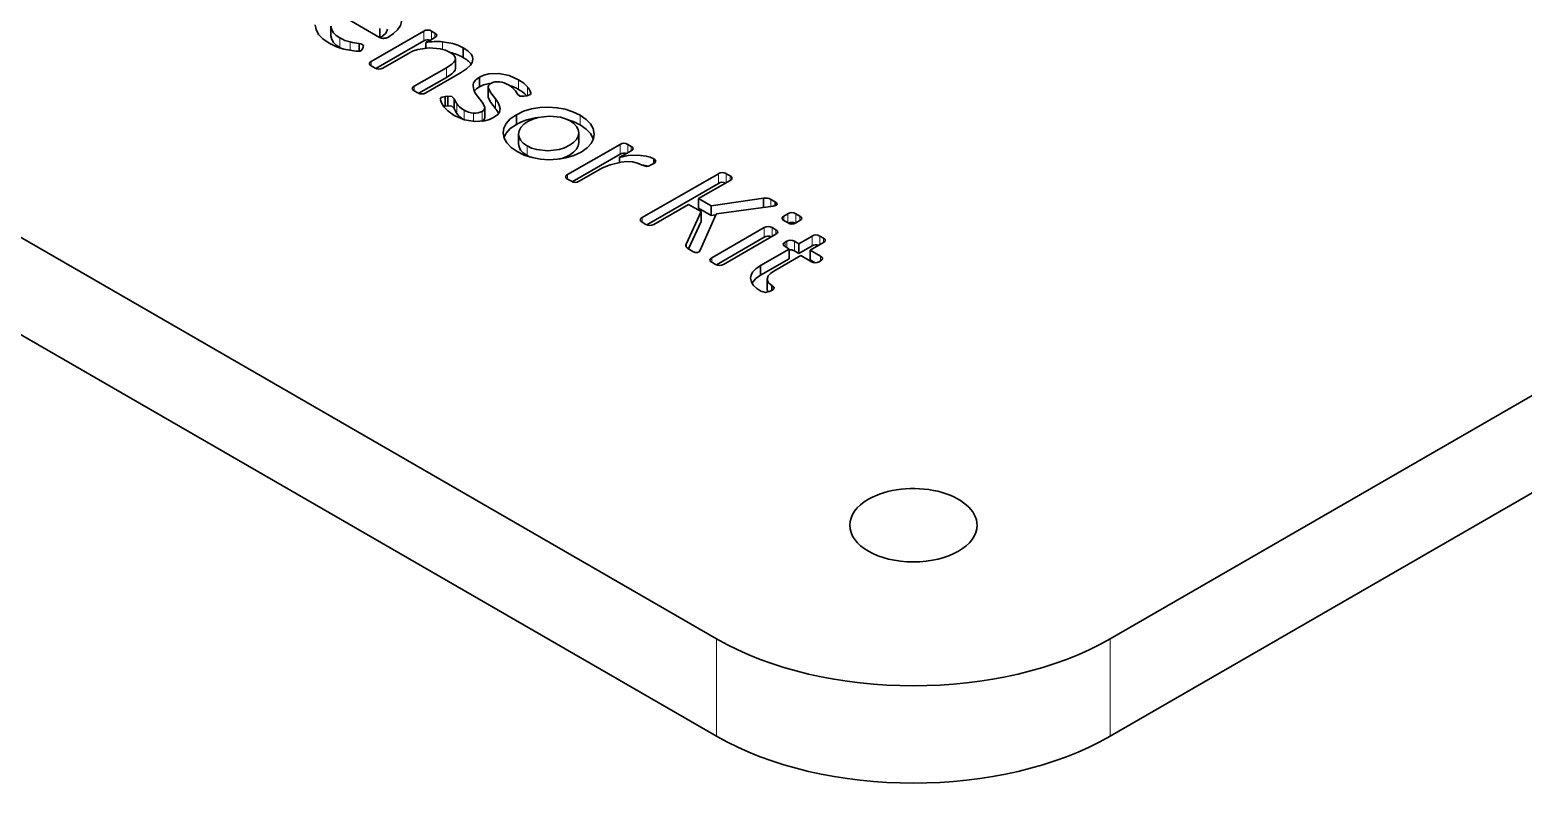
# Model space of a CAD drawing. Extents: x 317 to 941, y 143 to 776.
# Drawn here: x 755.18 to 792.73, y 719.3 to 738.26 of the extents above; entities that cross this region are included whole.
import ezdxf

# ---------------------------------------------------------------- set-up
doc = ezdxf.new("R2010")
doc.units = 0

msp = doc.modelspace()

# ---------------------------------------------------------------- linework, layer by layer
at = {"color": 7, "lineweight": 35}
for p, q in [((732.847, 745.794), (772.445, 722.932)), ((782.344, 722.932), (821.942, 745.794)), ((732.847, 743.345), (772.445, 720.483)), ((782.344, 720.483), (821.942, 743.345))]:
    msp.add_line(p, q, dxfattribs=at)
at = {"color": 7, "lineweight": 35, "ltscale": 0.029211}
msp.add_line((763.974, 738.068), (762.963, 738.652), dxfattribs=at)
at = {"color": 7, "lineweight": 35, "ltscale": 0.006125}
for p, q in [((762.75, 738.352), (762.75, 738.107)), ((765.879, 737.531), (765.879, 737.286)), ((765.69, 736.59), (765.69, 736.345)), ((765.848, 736.523), (765.848, 736.278)), ((768.979, 735.664), (768.979, 735.419)), ((772.057, 733.681), (772.057, 733.436)), ((772.311, 733.828), (772.311, 733.583))]:
    msp.add_line(p, q, dxfattribs=at)
at = {"color": 7, "lineweight": 35, "ltscale": 0.038016}
for p, q in [((763.765, 737.463), (765.082, 738.223)), ((772.326, 732.52), (773.643, 733.281))]:
    msp.add_line(p, q, dxfattribs=at)
at = {"color": 7, "lineweight": 35, "ltscale": 0.005527}
msp.add_line((763.977, 738.287), (763.977, 738.066), dxfattribs=at)
at = {"color": 7, "lineweight": 13, "ltscale": 0.006125}
for p, q in [((765.082, 738.223), (765.082, 737.978)), ((767.468, 737.001), (767.468, 736.756)), ((766.883, 736.524), (766.883, 736.279)), ((766.555, 736.205), (766.555, 735.96)), ((769.015, 736.108), (769.015, 735.863))]:
    msp.add_line(p, q, dxfattribs=at)
at = {"color": 7, "lineweight": 35, "ltscale": 0.002419}
for p, q in [((765.28, 738.223), (765.364, 738.175)), ((770.216, 735.373), (770.3, 735.325)), ((770.868, 734.896), (770.784, 734.848))]:
    msp.add_line(p, q, dxfattribs=at)
at = {"color": 7, "lineweight": 13, "ltscale": 0.005267}
for p, q in [((765.28, 738.223), (765.28, 738.013)), ((770.216, 735.373), (770.216, 735.163))]:
    msp.add_line(p, q, dxfattribs=at)
at = {"color": 7, "lineweight": 13, "ltscale": 0.002849}
for p, q in [((765.364, 738.175), (765.364, 738.061)), ((774.17, 732.914), (774.17, 732.8))]:
    msp.add_line(p, q, dxfattribs=at)
at = {"color": 7, "lineweight": 13, "ltscale": 0.006123}
for p, q in [((762.975, 738.054), (762.975, 737.809)), ((765.651, 737.304), (765.651, 737.059)), ((766.704, 736.804), (766.704, 736.56)), ((765.914, 736.395), (765.914, 736.15)), ((766.097, 736.238), (766.097, 735.993)), ((767.68, 735.337), (767.68, 735.092)), ((770.018, 735.373), (770.018, 735.128)), ((772.491, 734.637), (772.491, 734.392)), ((773.643, 733.281), (773.643, 733.036)), ((774.406, 732.937), (774.406, 732.692)), ((774.846, 733.066), (774.846, 732.821))]:
    msp.add_line(p, q, dxfattribs=at)
at = {"color": 7, "lineweight": 35, "ltscale": 0.000971199}
msp.add_line((762.975, 737.809), (763.009, 737.79), dxfattribs=at)
at = {"color": 7, "lineweight": 13, "ltscale": 0.005363}
msp.add_line((763.234, 737.951), (763.234, 737.737), dxfattribs=at)
at = {"color": 7, "lineweight": 35, "ltscale": 0.004927}
msp.add_line((763.457, 737.914), (763.457, 737.717), dxfattribs=at)
at = {"color": 7, "lineweight": 35, "ltscale": 0.001128}
msp.add_line((763.558, 737.817), (763.54, 737.776), dxfattribs=at)
at = {"color": 7, "lineweight": 35, "ltscale": 0.034714}
for p, q in [((763.879, 737.284), (765.082, 737.978)), ((772.44, 732.341), (773.643, 733.036))]:
    msp.add_line(p, q, dxfattribs=at)
at = {"color": 7, "lineweight": 35, "ltscale": 0.000829677}
msp.add_line((765.163, 737.952), (765.133, 737.938), dxfattribs=at)
at = {"color": 7, "lineweight": 35, "ltscale": 0.000175078}
for p, q in [((765.133, 737.938), (765.139, 737.935)), ((772.44, 733.623), (772.434, 733.619))]:
    msp.add_line(p, q, dxfattribs=at)
at = {"color": 7, "lineweight": 35, "ltscale": 0.003502}
msp.add_line((765.133, 737.938), (765.133, 737.798), dxfattribs=at)
at = {"color": 7, "lineweight": 35, "ltscale": 0.003398}
msp.add_line((765.139, 737.935), (765.139, 737.799), dxfattribs=at)
at = {"color": 7, "lineweight": 35, "ltscale": 0.003888}
msp.add_line((765.363, 738.061), (765.229, 737.983), dxfattribs=at)
at = {"color": 7, "lineweight": 13, "ltscale": 0.004791}
msp.add_line((765.552, 737.959), (765.552, 737.767), dxfattribs=at)
at = {"color": 7, "lineweight": 35, "ltscale": 0.006123}
for p, q in [((766.07, 737.808), (766.07, 737.564)), ((766.483, 737.065), (766.483, 736.82)), ((766.703, 736.82), (766.703, 736.575)), ((765.618, 736.583), (765.618, 736.338)), ((766.618, 736.29), (766.618, 736.045)), ((767.411, 736.122), (767.411, 735.877)), ((767.466, 735.633), (767.466, 735.388)), ((771.994, 734.012), (771.994, 733.767)), ((774.272, 732.741), (774.272, 732.497)), ((774.514, 732.874), (774.514, 732.629)), ((774.798, 732.71), (774.798, 732.465)), ((773.553, 732.327), (773.553, 732.082)), ((773.715, 731.983), (773.715, 731.738))]:
    msp.add_line(p, q, dxfattribs=at)
at = {"color": 7, "lineweight": 13, "ltscale": 0.002855}
for p, q in [((763.765, 737.463), (763.765, 737.349)), ((764.846, 736.839), (764.846, 736.725)), ((770.575, 733.531), (770.575, 733.417)), ((774.538, 733.569), (774.538, 733.455)), ((775.062, 732.558), (775.062, 732.444)), ((772.326, 732.52), (772.326, 732.406))]:
    msp.add_line(p, q, dxfattribs=at)
at = {"color": 7, "lineweight": 35, "ltscale": 0.018059}
msp.add_line((764.681, 737.656), (764.055, 737.295), dxfattribs=at)
at = {"color": 7, "lineweight": 35, "ltscale": 0.00268}
for p, q in [((763.858, 737.295), (763.765, 737.349)), ((764.938, 736.671), (764.846, 736.725)), ((768.794, 734.445), (768.701, 734.499)), ((773.841, 733.281), (773.934, 733.227))]:
    msp.add_line(p, q, dxfattribs=at)
at = {"color": 7, "lineweight": 35, "ltscale": 0.023242}
msp.add_line((764.846, 736.839), (765.651, 737.304), dxfattribs=at)
at = {"color": 7, "lineweight": 35, "ltscale": 0.01994}
msp.add_line((764.96, 736.66), (765.651, 737.059), dxfattribs=at)
at = {"color": 7, "lineweight": 35, "ltscale": 0.02514}
msp.add_line((766.007, 737.174), (765.136, 736.671), dxfattribs=at)
at = {"color": 7, "lineweight": 13, "ltscale": 0.003337}
msp.add_line((766.332, 736.911), (766.332, 736.777), dxfattribs=at)
at = {"color": 7, "lineweight": 35, "ltscale": 0.000392198}
for p, q in [((766.703, 736.82), (766.704, 736.804)), ((766.703, 736.575), (766.704, 736.56))]:
    msp.add_line(p, q, dxfattribs=at)
at = {"color": 7, "lineweight": 13, "ltscale": 0.00565}
msp.add_line((767.688, 736.826), (767.688, 736.6), dxfattribs=at)
at = {"color": 7, "lineweight": 35, "ltscale": 0.001353}
msp.add_line((767.77, 736.692), (767.77, 736.638), dxfattribs=at)
at = {"color": 7, "lineweight": 35, "ltscale": 0.000909782}
msp.add_line((765.582, 736.332), (765.618, 736.338), dxfattribs=at)
at = {"color": 7, "lineweight": 35, "ltscale": 0.001806}
for p, q in [((765.618, 736.583), (765.69, 736.59)), ((765.618, 736.338), (765.69, 736.345))]:
    msp.add_line(p, q, dxfattribs=at)
at = {"color": 7, "lineweight": 35, "ltscale": 0.000439125}
msp.add_line((766.618, 736.29), (766.616, 736.307), dxfattribs=at)
at = {"color": 7, "lineweight": 35, "ltscale": 0.001814}
msp.add_line((767.671, 736.597), (767.599, 736.587), dxfattribs=at)
at = {"color": 7, "lineweight": 13, "ltscale": 0.005234}
msp.add_line((766.335, 736.161), (766.335, 735.951), dxfattribs=at)
at = {"color": 7, "lineweight": 35, "ltscale": 0.000267068}
msp.add_line((766.545, 735.955), (766.555, 735.96), dxfattribs=at)
at = {"color": 7, "lineweight": 35, "ltscale": 0.038017}
msp.add_line((768.701, 734.613), (770.018, 735.373), dxfattribs=at)
at = {"color": 7, "lineweight": 35, "ltscale": 0.005007}
msp.add_line((770.299, 735.211), (770.126, 735.111), dxfattribs=at)
at = {"color": 7, "lineweight": 13, "ltscale": 0.002847}
for p, q in [((770.3, 735.325), (770.3, 735.211)), ((772.784, 734.582), (772.784, 734.468)), ((774.14, 733.571), (774.14, 733.457)), ((773.934, 733.227), (773.934, 733.113)), ((775.131, 733.016), (775.131, 732.902))]:
    msp.add_line(p, q, dxfattribs=at)
at = {"color": 7, "lineweight": 35, "ltscale": 0.001742}
msp.add_line((767.68, 735.092), (767.742, 735.06), dxfattribs=at)
at = {"color": 7, "lineweight": 35, "ltscale": 0.034716}
msp.add_line((768.816, 734.434), (770.018, 735.128), dxfattribs=at)
at = {"color": 7, "lineweight": 35, "ltscale": 0.000176396}
msp.add_line((770.003, 735.05), (770.009, 735.047), dxfattribs=at)
at = {"color": 7, "lineweight": 35, "ltscale": 0.003177}
msp.add_line((770.003, 735.05), (770.003, 734.923), dxfattribs=at)
at = {"color": 7, "lineweight": 35, "ltscale": 0.003064}
msp.add_line((770.009, 735.047), (770.009, 734.924), dxfattribs=at)
at = {"color": 7, "lineweight": 35, "ltscale": 0.002766}
msp.add_line((770.871, 735.009), (770.871, 734.898), dxfattribs=at)
at = {"color": 7, "lineweight": 13, "ltscale": 0.002856}
msp.add_line((768.701, 734.613), (768.701, 734.499), dxfattribs=at)
at = {"color": 7, "lineweight": 35, "ltscale": 0.015204}
msp.add_line((769.518, 734.749), (768.992, 734.445), dxfattribs=at)
at = {"color": 7, "lineweight": 35, "ltscale": 0.055302}
msp.add_line((770.575, 733.531), (772.491, 734.637), dxfattribs=at)
at = {"color": 7, "lineweight": 35, "ltscale": 0.022814}
msp.add_line((772.784, 734.468), (771.994, 734.012), dxfattribs=at)
at = {"color": 7, "lineweight": 35, "ltscale": 0.002771}
msp.add_line((772.688, 734.637), (772.784, 734.582), dxfattribs=at)
at = {"color": 7, "lineweight": 13, "ltscale": 0.005618}
msp.add_line((772.688, 734.637), (772.688, 734.412), dxfattribs=at)
at = {"color": 7, "lineweight": 35, "ltscale": 0.052011}
msp.add_line((770.689, 733.352), (772.491, 734.392), dxfattribs=at)
at = {"color": 7, "lineweight": 35, "ltscale": 0.025141}
msp.add_line((771.739, 733.865), (770.868, 733.362), dxfattribs=at)
at = {"color": 7, "lineweight": 35, "ltscale": 0.022621}
msp.add_line((771.68, 732.859), (772.057, 733.681), dxfattribs=at)
at = {"color": 7, "lineweight": 35, "ltscale": 0.009162}
msp.add_line((772.057, 733.681), (771.739, 733.865), dxfattribs=at)
at = {"color": 7, "lineweight": 35, "ltscale": 0.009163}
msp.add_line((771.994, 734.012), (772.311, 733.828), dxfattribs=at)
at = {"color": 7, "lineweight": 35, "ltscale": 0.009164}
msp.add_line((771.994, 733.767), (772.311, 733.583), dxfattribs=at)
at = {"color": 7, "lineweight": 35, "ltscale": 0.033265}
msp.add_line((772.311, 733.828), (773.628, 734.018), dxfattribs=at)
at = {"color": 7, "lineweight": 35, "ltscale": 0.0361}
msp.add_line((773.871, 733.816), (772.44, 733.623), dxfattribs=at)
at = {"color": 7, "lineweight": 35, "ltscale": 0.005876}
msp.add_line((773.628, 734.018), (773.628, 733.783), dxfattribs=at)
at = {"color": 7, "lineweight": 35, "ltscale": 0.0032}
msp.add_line((773.811, 733.989), (773.921, 733.925), dxfattribs=at)
at = {"color": 7, "lineweight": 13, "ltscale": 0.004526}
msp.add_line((773.811, 733.989), (773.811, 733.808), dxfattribs=at)
at = {"color": 7, "lineweight": 35, "ltscale": 0.002432}
msp.add_line((773.921, 733.925), (773.921, 733.828), dxfattribs=at)
at = {"color": 7, "lineweight": 35, "ltscale": 0.00277}
msp.add_line((770.671, 733.362), (770.575, 733.417), dxfattribs=at)
at = {"color": 7, "lineweight": 35, "ltscale": 0.019024}
msp.add_line((771.739, 732.745), (772.057, 733.436), dxfattribs=at)
at = {"color": 7, "lineweight": 35, "ltscale": 0.02484}
msp.add_line((772.434, 733.619), (772.032, 732.71), dxfattribs=at)
at = {"color": 7, "lineweight": 35, "ltscale": 0.00288}
msp.add_line((772.311, 733.583), (772.425, 733.6), dxfattribs=at)
at = {"color": 7, "lineweight": 13, "ltscale": 0.005527}
msp.add_line((773.841, 733.281), (773.841, 733.059), dxfattribs=at)
at = {"color": 7, "lineweight": 35, "ltscale": 0.002856}
for p, q in [((774.14, 733.571), (774.239, 733.628)), ((774.538, 733.455), (774.439, 733.398))]:
    msp.add_line(p, q, dxfattribs=at)
at = {"color": 7, "lineweight": 35, "ltscale": 0.00294}
msp.add_line((774.242, 733.398), (774.14, 733.457), dxfattribs=at)
at = {"color": 7, "lineweight": 13, "ltscale": 0.005704}
msp.add_line((774.239, 733.628), (774.239, 733.4), dxfattribs=at)
at = {"color": 7, "lineweight": 35, "ltscale": 0.002939}
msp.add_line((774.436, 733.628), (774.538, 733.569), dxfattribs=at)
at = {"color": 7, "lineweight": 13, "ltscale": 0.005794}
msp.add_line((774.436, 733.628), (774.436, 733.396), dxfattribs=at)
at = {"color": 7, "lineweight": 35, "ltscale": 0.038018}
msp.add_line((773.933, 733.113), (772.616, 732.353), dxfattribs=at)
at = {"color": 7, "lineweight": 35, "ltscale": 0.001125}
for p, q in [((774.17, 732.914), (774.209, 732.937)), ((775.062, 732.444), (775.023, 732.422))]:
    msp.add_line(p, q, dxfattribs=at)
at = {"color": 7, "lineweight": 13, "ltscale": 0.003973}
msp.add_line((774.209, 732.937), (774.209, 732.778), dxfattribs=at)
at = {"color": 7, "lineweight": 35, "ltscale": 0.003115}
for p, q in [((774.406, 732.937), (774.514, 732.874)), ((774.406, 732.692), (774.514, 732.629))]:
    msp.add_line(p, q, dxfattribs=at)
at = {"color": 7, "lineweight": 35, "ltscale": 0.009592}
for p, q in [((774.514, 732.874), (774.846, 733.066)), ((775.131, 732.902), (774.798, 732.71)), ((774.514, 732.629), (774.846, 732.821))]:
    msp.add_line(p, q, dxfattribs=at)
at = {"color": 7, "lineweight": 35, "ltscale": 0.00251}
msp.add_line((775.044, 733.066), (775.131, 733.016), dxfattribs=at)
at = {"color": 7, "lineweight": 13, "ltscale": 0.005359}
msp.add_line((775.044, 733.066), (775.044, 732.852), dxfattribs=at)
at = {"color": 7, "lineweight": 35, "ltscale": 0.001601}
msp.add_line((771.68, 732.859), (771.68, 732.795), dxfattribs=at)
at = {"color": 7, "lineweight": 35, "ltscale": 0.003545}
msp.add_line((771.85, 732.681), (771.727, 732.752), dxfattribs=at)
at = {"color": 7, "lineweight": 35, "ltscale": 0.020745}
for p, q in [((773.553, 732.327), (774.272, 732.741)), ((773.553, 732.082), (774.272, 732.497))]:
    msp.add_line(p, q, dxfattribs=at)
at = {"color": 7, "lineweight": 35, "ltscale": 0.019444}
msp.add_line((774.562, 732.574), (773.888, 732.185), dxfattribs=at)
at = {"color": 7, "lineweight": 35, "ltscale": 0.003024}
for p, q in [((774.272, 732.741), (774.167, 732.802)), ((773.835, 731.822), (773.835, 731.701))]:
    msp.add_line(p, q, dxfattribs=at)
at = {"color": 7, "lineweight": 35, "ltscale": 0.007693}
msp.add_line((774.829, 732.42), (774.562, 732.574), dxfattribs=at)
at = {"color": 7, "lineweight": 35, "ltscale": 0.007603}
msp.add_line((774.798, 732.71), (775.062, 732.558), dxfattribs=at)
at = {"color": 7, "lineweight": 35, "ltscale": 0.002678}
msp.add_line((772.419, 732.352), (772.326, 732.406), dxfattribs=at)
at = {"color": 7, "lineweight": 35, "ltscale": 0.003629}
msp.add_line((774.798, 732.465), (774.924, 732.393), dxfattribs=at)
at = {"color": 7, "lineweight": 35, "ltscale": 0.001815}
msp.add_line((773.841, 731.704), (773.778, 731.668), dxfattribs=at)
at = {"color": 7, "lineweight": 13, "ltscale": 0.061237}
for p, q in [((772.445, 722.932), (772.445, 720.483)), ((782.344, 722.932), (782.344, 720.483))]:
    msp.add_line(p, q, dxfattribs=at)
at = {"color": 7, "lineweight": 35}
for points in [[(762.705, 737.919), (762.549, 738.027), (762.44, 738.143), (762.376, 738.263), (762.355, 738.385)], [(762.75, 738.352), (762.769, 738.258), (762.814, 738.184), (762.884, 738.116), (762.975, 738.054)], [(763.999, 738.056), (764.125, 738.166), (764.157, 738.221), (764.168, 738.276)], [(764.529, 738.498), (764.495, 738.362), (764.425, 738.26), (764.319, 738.162), (764.178, 738.068)], [(765.364, 738.175), (765.398, 738.15), (765.407, 738.137), (765.413, 738.118)], [(763.379, 737.717), (763.075, 737.771), (762.891, 737.831), (762.705, 737.919)], [(762.75, 738.107), (762.769, 738.013), (762.814, 737.939), (762.884, 737.871), (762.975, 737.809)], [(765.747, 737.688), (765.629, 737.743), (765.499, 737.78), (765.221, 737.804), (764.938, 737.762), (764.804, 737.716), (764.681, 737.656)], [(765.413, 738.118), (765.407, 738.099), (765.398, 738.086), (765.363, 738.061)], [(765.552, 737.959), (765.811, 737.915), (765.942, 737.871), (766.07, 737.808)], [(766.07, 737.808), (766.191, 737.727), (766.272, 737.645), (766.308, 737.582), (766.32, 737.519)], [(763.54, 737.776), (763.519, 737.745), (763.484, 737.724), (763.379, 737.717)], [(763.716, 737.406), (763.721, 737.425), (763.731, 737.438), (763.765, 737.463)], [(763.765, 737.349), (763.731, 737.374), (763.721, 737.387), (763.716, 737.406)], [(765.651, 737.304), (765.79, 737.396), (765.839, 737.442), (765.869, 737.489), (765.879, 737.531)], [(765.879, 737.531), (765.863, 737.586), (765.821, 737.636), (765.747, 737.688)], [(766.32, 737.519), (766.299, 737.432), (766.255, 737.367), (766.154, 737.272), (766.007, 737.174)], [(765.651, 737.059), (765.79, 737.151), (765.839, 737.197), (765.869, 737.244), (765.879, 737.286)], [(766.483, 737.065), (766.595, 737.118), (766.716, 737.15), (766.971, 737.16), (767.228, 737.107), (767.468, 737.001)], [(764.796, 736.782), (764.802, 736.801), (764.811, 736.814), (764.846, 736.839)], [(764.846, 736.725), (764.811, 736.75), (764.802, 736.763), (764.796, 736.782)], [(766.438, 736.588), (766.38, 736.667), (766.341, 736.748), (766.322, 736.846)], [(766.767, 736.908), (766.723, 736.872), (766.703, 736.82)], [(766.704, 736.804), (766.717, 736.763), (766.767, 736.673), (766.883, 736.524)], [(767.468, 737.001), (767.602, 736.912), (767.688, 736.826)], [(767.779, 736.663), (767.775, 736.646), (767.764, 736.632), (767.742, 736.617), (767.671, 736.597)], [(765.499, 736.514), (765.502, 736.528), (765.522, 736.552), (765.547, 736.565), (765.618, 736.583)], [(765.848, 736.105), (765.69, 736.215), (765.589, 736.321), (765.531, 736.417), (765.504, 736.493)], [(765.69, 736.59), (765.793, 736.579), (765.848, 736.523)], [(765.69, 736.345), (765.793, 736.334), (765.848, 736.278)], [(766.616, 736.307), (766.553, 736.439), (766.438, 736.588)], [(766.704, 736.56), (766.717, 736.518), (766.767, 736.428), (766.883, 736.279)], [(766.883, 736.524), (766.956, 736.418), (766.981, 736.365), (767.001, 736.266)], [(767.411, 736.122), (767.591, 736.207), (767.791, 736.267), (768.001, 736.302), (768.216, 736.312), (768.43, 736.297), (768.638, 736.258), (768.835, 736.195), (769.015, 736.108)], [(767.599, 736.587), (767.5, 736.591), (767.435, 736.644)], [(766.839, 736.047), (766.737, 736), (766.622, 735.967), (766.369, 735.949), (766.104, 735.995), (765.848, 736.105)], [(766.992, 736.203), (766.942, 736.123), (766.839, 736.047)], [(767.078, 735.665), (767.098, 735.784), (767.156, 735.9), (767.26, 736.016), (767.411, 736.122)], [(767.704, 735.952), (767.6, 735.88), (767.526, 735.801), (767.482, 735.719), (767.466, 735.633)], [(768.764, 735.963), (768.649, 736.017), (768.521, 736.056), (768.244, 736.086), (767.962, 736.053), (767.827, 736.011), (767.704, 735.952)], [(768.979, 735.664), (768.966, 735.745), (768.925, 735.823), (768.858, 735.897), (768.764, 735.963)], [(769.015, 736.108), (769.166, 736.004), (769.276, 735.89), (769.344, 735.77), (769.37, 735.632)], [(767.429, 735.192), (767.279, 735.296), (767.17, 735.411), (767.103, 735.531), (767.078, 735.665)], [(767.099, 735.542), (767.156, 735.655), (767.26, 735.771), (767.411, 735.877)], [(767.466, 735.633), (767.479, 735.553), (767.519, 735.477), (767.586, 735.403), (767.68, 735.337)], [(768.745, 735.351), (768.848, 735.422), (768.921, 735.499), (768.964, 735.58), (768.979, 735.664)], [(769.015, 735.863), (769.166, 735.759), (769.276, 735.645), (769.35, 735.509)], [(769.37, 735.632), (769.351, 735.514), (769.294, 735.399), (769.19, 735.284), (769.042, 735.179)], [(769.042, 735.179), (768.859, 735.093), (768.659, 735.033), (768.448, 734.998), (768.232, 734.989), (768.017, 735.004), (767.807, 735.042), (767.609, 735.105), (767.429, 735.192)], [(767.466, 735.388), (767.479, 735.309), (767.519, 735.232), (767.586, 735.159), (767.68, 735.092)], [(767.68, 735.337), (767.795, 735.283), (767.923, 735.244), (768.201, 735.213), (768.485, 735.247), (768.621, 735.291), (768.745, 735.351)], [(768.745, 735.106), (768.848, 735.177), (768.921, 735.254), (768.964, 735.335), (768.979, 735.419)], [(770.349, 735.268), (770.344, 735.249), (770.334, 735.236), (770.299, 735.211)], [(770.3, 735.325), (770.334, 735.3), (770.344, 735.287), (770.349, 735.268)], [(770.578, 734.854), (770.46, 734.905), (770.329, 734.933), (770.191, 734.94), (770.049, 734.93), (769.768, 734.863)], [(770.126, 735.111), (770.039, 735.067), (770.003, 735.05)], [(770.009, 735.047), (770.223, 735.093), (770.454, 735.106), (770.677, 735.081), (770.779, 735.052), (770.871, 735.009)], [(770.919, 734.954), (770.913, 734.935), (770.903, 734.922), (770.868, 734.896)], [(770.871, 735.009), (770.904, 734.984), (770.913, 734.972), (770.919, 734.954)], [(768.652, 734.556), (768.657, 734.575), (768.667, 734.588), (768.701, 734.613)], [(768.701, 734.499), (768.667, 734.524), (768.657, 734.537), (768.652, 734.556)], [(772.784, 734.582), (772.818, 734.556), (772.828, 734.544), (772.833, 734.525)], [(772.833, 734.525), (772.828, 734.506), (772.818, 734.493), (772.784, 734.468)], [(773.969, 733.872), (773.966, 733.859), (773.949, 733.841), (773.871, 733.816)], [(773.921, 733.925), (773.955, 733.901), (773.964, 733.889), (773.969, 733.872)], [(770.525, 733.474), (770.531, 733.493), (770.541, 733.506), (770.575, 733.531)], [(770.575, 733.417), (770.541, 733.442), (770.531, 733.455), (770.525, 733.474)], [(774.091, 733.514), (774.096, 733.533), (774.106, 733.546), (774.14, 733.571)], [(774.14, 733.457), (774.106, 733.482), (774.096, 733.495), (774.091, 733.514)], [(774.538, 733.569), (774.572, 733.544), (774.582, 733.531), (774.588, 733.512)], [(774.588, 733.512), (774.582, 733.493), (774.572, 733.48), (774.538, 733.455)], [(773.983, 733.17), (773.977, 733.151), (773.968, 733.138), (773.933, 733.113)], [(773.934, 733.227), (773.968, 733.202), (773.977, 733.189), (773.983, 733.17)], [(774.12, 732.857), (774.125, 732.876), (774.135, 732.889), (774.17, 732.914)], [(775.131, 733.016), (775.165, 732.991), (775.175, 732.978), (775.18, 732.959)], [(775.18, 732.959), (775.175, 732.94), (775.165, 732.927), (775.131, 732.902)], [(772.032, 732.71), (772.006, 732.672), (771.962, 732.654), (771.908, 732.657), (771.85, 732.681)], [(774.167, 732.802), (774.134, 732.826), (774.125, 732.838), (774.12, 732.857)], [(775.062, 732.558), (775.096, 732.533), (775.106, 732.52), (775.111, 732.501)], [(772.276, 732.463), (772.282, 732.482), (772.292, 732.495), (772.326, 732.52)], [(772.326, 732.406), (772.292, 732.431), (772.282, 732.444), (772.276, 732.463)], [(773.299, 732.005), (773.312, 732.08), (773.351, 732.156), (773.431, 732.242), (773.553, 732.327)], [(773.888, 732.185), (773.799, 732.124), (773.745, 732.067), (773.715, 731.983)], [(775.111, 732.501), (775.106, 732.482), (775.096, 732.469), (775.062, 732.444)], [(773.559, 731.68), (773.456, 731.749), (773.376, 731.824), (773.323, 731.903), (773.299, 732.005)], [(773.334, 731.883), (773.431, 731.998), (773.553, 732.082)], [(773.715, 731.983), (773.731, 731.923), (773.76, 731.884), (773.835, 731.822)], [(773.835, 731.822), (773.883, 731.777), (773.89, 731.757)], [(773.778, 731.668), (773.674, 731.643), (773.559, 731.68)], [(773.89, 731.757), (773.885, 731.74), (773.875, 731.729), (773.841, 731.704)]]:
    msp.add_lwpolyline(points, dxfattribs=at)
for centre, radius, start, end in [((765.181, 738.068), 0.184, 57.5579, 122.4421), ((763.443, 738.853), 0.926, 239.6509, 256.9509), ((763.615, 739.528), 1.622, 256.4237, 264.4136), ((763.502, 737.847), 0.0636, 331.8848, 358.081), ((764.07, 738.239), 0.197, 240.8582, 272.2091), ((764.081, 738.246), 0.203, 269.043, 298.5089), ((765.181, 737.824), 0.182, 68.7082, 122.6423), ((765.428, 736.526), 1.438, 85.0581, 101.6001), ((764.995, 738.392), 0.471, 290.9375, 299.7666), ((765.539, 736.641), 1.064, 60.1069, 78.4189), ((765.769, 736.977), 0.658, 39.4157, 62.8225), ((763.956, 737.451), 0.184, 237.6269, 302.4698), ((765.037, 736.827), 0.184, 237.6269, 302.4698), ((766.555, 736.846), 0.233, 163.9063, 180.1018), ((766.664, 736.469), 0.394, 117.318, 141.6788), ((766.85, 736.172), 0.745, 95.5175, 119.5192), ((766.934, 736.612), 0.34, 81.5204, 119.3616), ((766.912, 736.356), 0.597, 59.7437, 83.0609), ((766.974, 736.411), 0.518, 40.6103, 62.5972), ((766.857, 735.69), 1.229, 60.1834, 72.1956), ((766.85, 736.338), 0.66, 27.6178, 38.4257), ((767.102, 736.058), 0.788, 43.299, 62.3655), ((767.098, 736.367), 0.746, 25.7843, 37.8765), ((767.722, 736.661), 0.0577, 2.3747, 32.965), ((765.551, 736.515), 0.0521, 181.1469, 204.5709), ((766.615, 736.839), 0.829, 202.4596, 212.3963), ((766.615, 736.594), 0.829, 202.4596, 212.3963), ((766.305, 735.8), 0.75, 28.0223, 39.5987), ((766.305, 736.429), 0.481, 215.5293, 242.3464), ((766.389, 736.733), 0.575, 239.466, 264.5966), ((766.378, 736.522), 0.363, 263.1377, 299.127), ((766.786, 736.266), 0.215, 342.8986, 0.0472), ((768.119, 734.591), 1.468, 96.3043, 118.8372), ((768.293, 734.593), 1.461, 60.3691, 73.9851), ((770.117, 735.218), 0.184, 57.5579, 122.4421), ((770.117, 734.974), 0.182, 68.7082, 122.6423), ((768.246, 735.986), 1.013, 283.8802, 299.5887), ((770.263, 733.434), 1.511, 109.0967, 119.519), ((770.686, 735.013), 0.192, 235.6369, 300.7567), ((770.465, 733.874), 0.986, 74.687, 83.3211), ((768.893, 734.601), 0.184, 237.6269, 302.4698), ((772.589, 734.482), 0.184, 57.5991, 122.4009), ((772.589, 734.238), 0.182, 63.9951, 122.6), ((773.681, 733.759), 0.265, 60.6069, 101.4418), ((774.337, 733.472), 0.184, 57.5991, 122.4009), ((770.769, 733.517), 0.184, 237.6269, 302.4698), ((773.742, 733.125), 0.184, 57.5579, 122.4421), ((774.341, 733.554), 0.184, 237.5302, 302.3731), ((774.338, 733.231), 0.18, 61.6576, 117.215), ((773.742, 732.882), 0.182, 65.1562, 122.6528), ((774.307, 732.781), 0.184, 57.5991, 122.4009), ((774.945, 732.911), 0.184, 57.6269, 122.4698), ((771.747, 732.824), 0.0763, 152.6023, 178.6891), ((774.307, 732.534), 0.186, 57.752, 100.9178), ((774.945, 732.667), 0.182, 67.5417, 122.6613), ((772.517, 732.508), 0.184, 237.6269, 302.4698), ((774.924, 732.574), 0.181, 238.1976, 302.9826), ((773.852, 731.743), 0.137, 181.7392, 220.1133)]:
    msp.add_arc(centre, radius, start, end, dxfattribs=at)
for centre, major_axis, ratio, start_param, end_param in [((750.549, 734.239), (13.015, 3.617), 0.054717, 6.267979, 6.397606), ((780.679, 736.044), (14.353, -0.838), 0.094149, 2.99925, 3.120235), ((789.032, 736.685), (23.143, 0.205), 0.07925, 3.188305, 3.275293), ((744.736, 740.637), (21.881, -4.361), 0.056629, 6.218384, 6.294483), ((744.736, 740.392), (21.881, -4.361), 0.056629, 6.218384, 6.294483), ((812.048, 739.168), (40.376, 6.352), 0.037857, 3.135634, 3.188407), ((777.395, 725.79), (1.6, 0), 0.57735, 0, 2.356194), ((777.395, 725.79), (1.6, 0), 0.57735, 2.356194, 3.141593), ((777.395, 725.79), (1.6, 0), 0.57735, 3.141593, 6.283185), ((777.395, 725.79), (7, 0), 0.57735, 3.926991, 5.497787), ((777.395, 723.341), (7, 0), 0.57735, 3.926991, 5.497787)]:
    msp.add_ellipse(centre, major_axis=major_axis, ratio=ratio, start_param=start_param, end_param=end_param, dxfattribs=at)

doc.saveas('drawing.dxf')
